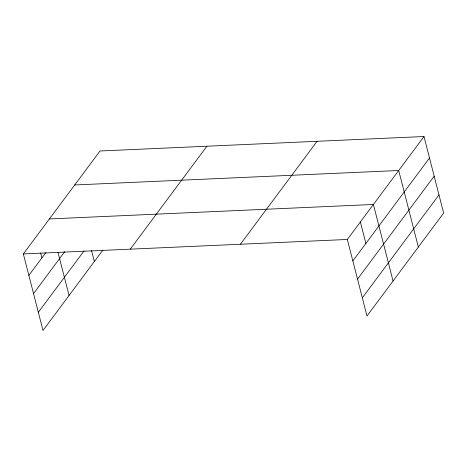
<?xml version="1.0" encoding="UTF-8"?>
<svg xmlns="http://www.w3.org/2000/svg" width="467" height="467" viewBox="0 0 467 467"><rect width="100%" height="100%" fill="white"/><g stroke="black" fill="none" stroke-linecap="round" stroke-linejoin="round"><path stroke-width="0.7" d="M102.938 249.991L43.005 330.478L23.35 253.937L100.008 150.999L423.995 136.522L443.65 213.063L366.992 316.001L347.343 239.466L423.995 136.522M28.866 275.413L45.807 252.665M33.531 293.585L64.738 251.678M38.335 312.306L84.124 250.82M130.27 249.162L206.922 146.224M240.423 244.241L317.081 141.297M352.854 260.942L429.512 157.998M357.518 279.108L434.176 176.17M362.328 297.829L438.986 194.891M74.708 184.967L398.701 170.496L418.35 247.031M49.414 218.935L373.402 204.464L393.056 281.006M23.35 253.937L347.343 239.466M360.372 221.965L365.889 243.441M91.491 250.324L94.363 261.508M57.978 252.297L69.063 295.477M40.652 253.061L41.896 257.912"/></g></svg>
